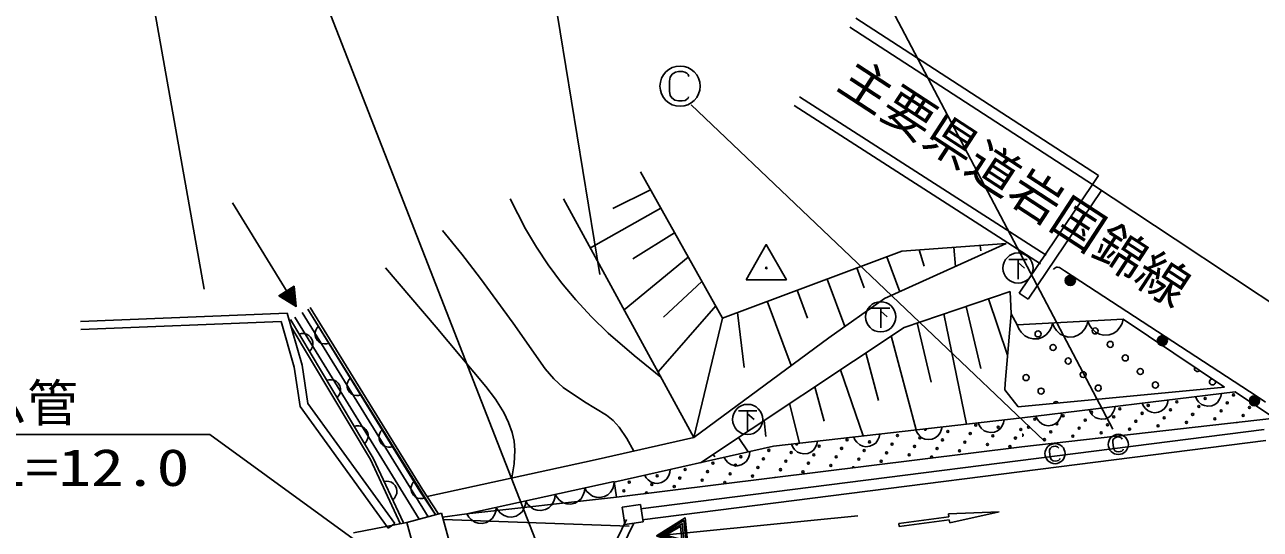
# Model space of a CAD drawing. Units: millimetres, scale not verified. Extents: x 40000 to 680000, y 20000 to 380000.
# Drawn here: x 148110 to 209193, y 292585 to 317516 of the extents above; entities that cross this region are included whole.
import ezdxf
from ezdxf.enums import TextEntityAlignment as Align

# ---------------------------------------------------------------- set-up
doc = ezdxf.new("R2010")
doc.units = ezdxf.units.MM
doc.header["$LTSCALE"] = 1000
doc.layers.add('M-BGD', color=7, linetype='Continuous', lineweight=25)
doc.styles.add('ＭＳ ゴシック', font='')
doc.styles.get('ＭＳ ゴシック').set_extended_font_data('MS Gothic')

# ---------------------------------------------------------------- blocks, each defined once
blk = doc.blocks.new('BUHIN29')
at = {"color": 7, "linetype": 'Continuous', "lineweight": 25}
blk.add_lwpolyline([(-252, 204), (-298, 180), (-330, 143), (-355, 94), (-366, 36), (-359, -62), (-339, -138), (-279, -214), (-206, -257), (-105, -270), (140, -254), (243, -227), (303, -185), (351, -109), (365, -18), (358, 77), (346, 149), (321, 184), (286, 217), (250, 230)], dxfattribs=at)
blk.add_circle((0, 0), 498, dxfattribs=at)
blk = doc.blocks.new('BUHIN48')
at = {"color": 7, "linetype": 'Continuous', "lineweight": 25}
blk.add_lwpolyline([(118, -737), (279, -654), (408, -543), (547, -373), (610, -197), (637, -15), (600, 214), (517, 378), (403, 526), (218, 643), (61, 705), (-118, 737)], dxfattribs=at)
blk = doc.blocks.new('BUHIN62')
at = {"color": 7, "linetype": 'Continuous', "lineweight": 25}
blk.add_lwpolyline([(439, 239), (459, 119), (453, 5), (422, -137), (354, -243), (268, -330), (132, -404), (12, -429), (-114, -429), (-252, -379), (-351, -322), (-439, -239)], dxfattribs=at)
blk = doc.blocks.new('BUHIN64')
at = {"color": 7, "linetype": 'Continuous', "lineweight": 25}
blk.add_lwpolyline([(-443, -232), (-461, -111), (-453, 3), (-420, 144), (-350, 249), (-262, 334), (-125, 406), (-4, 429), (121, 427), (258, 375), (357, 316), (443, 232)], dxfattribs=at)
blk = doc.blocks.new('BUHIN67')
at = {"color": 7, "linetype": 'Continuous', "lineweight": 25}
blk.add_lwpolyline([(-37, 649), (115, 606), (246, 535), (396, 420), (482, 281), (536, 131), (548, -70), (511, -225), (441, -372), (305, -507), (183, -592), (37, -649)], dxfattribs=at)
blk = doc.blocks.new('BUHIN100')
at = {"color": 7, "linetype": 'Continuous', "lineweight": 25}
for radius in [249, 220, 191, 161, 132, 97.5, 67.5, 38.8, 7.5]:
    blk.add_circle((200, -148), radius, dxfattribs=at)
blk = doc.blocks.new('BUHIN111')
at = {"color": 7, "linetype": 'Continuous', "lineweight": 25}
blk.add_lwpolyline([(-42, 649), (111, 606), (242, 537), (393, 423), (480, 285), (535, 135), (548, -66), (513, -221), (444, -369), (309, -504), (188, -590), (42, -649)], dxfattribs=at)
blk = doc.blocks.new('BUHIN123')
at = {"color": 7, "linetype": 'Continuous', "lineweight": 25}
blk.add_lwpolyline([(-3, -874), (198, -809), (369, -705), (562, -535), (667, -343), (734, -138), (735, 133), (670, 338), (566, 531), (374, 702), (204, 803), (3, 874)], dxfattribs=at)
blk = doc.blocks.new('BUHIN134')
at = {"color": 7, "linetype": 'Continuous', "lineweight": 25}
blk.add_lwpolyline([(-449, 466), (-546, 432), (-620, 366), (-680, 274), (-717, 161), (-728, -34), (-707, -190), (-606, -356), (-472, -459), (-275, -510), (215, -538), (427, -510), (556, -442), (669, -304), (719, -126), (730, 64), (723, 209), (682, 287), (622, 360), (553, 394)], dxfattribs=at)
blk.add_circle((0, 0), 995, dxfattribs=at)
blk = doc.blocks.new('BUHIN141')
at = {"color": 7, "linetype": 'Continuous', "lineweight": 25}
for p, q in [((-453, -432), (-401, 481)), ((-427, 24), (547, -31)), ((-281, 16), (18, 322))]:
    blk.add_line(p, q, dxfattribs=at)
blk.add_circle((0, 0), 746, dxfattribs=at)

msp = doc.modelspace()

# ---------------------------------------------------------------- linework, layer by layer
at = {"layer": 'M-BGD'}
for p, q in [((176545, 305172), (172851, 327829)), ((156983, 304450), (153299, 325176)), ((201911, 297534), (188657, 322691)), ((189190, 317843), (201187, 310074)), ((188896, 317390), (200894, 309621)), ((198501, 296955), (181064, 313555)), ((198330, 305703), (186145, 313533)), ((198600, 306124), (186415, 313953)), ((182608, 303024), (178547, 310250)), ((200894, 309621), (201187, 310074)), ((179050, 309355), (177191, 308440)), ((200894, 309621), (197274, 304254)), ((201342, 309319), (197722, 303952)), ((204986, 306920), (200894, 309621)), ((181191, 297122), (174752, 308920)), ((181191, 297122), (174752, 308920)), ((179563, 308444), (176080, 306487)), ((180239, 307239), (178180, 305949)), ((190613, 303982), (196636, 306711)), ((196636, 306711), (191466, 306325)), ((210554, 303231), (204986, 306920)), ((180916, 306035), (177747, 303433)), ((191466, 306325), (182608, 303024)), ((190728, 306050), (191370, 304325)), ((192327, 306389), (192573, 305593)), ((194051, 306518), (194121, 305572)), ((195339, 306614), (195381, 306344)), ((189251, 305500), (189617, 304518)), ((181593, 304831), (179682, 303062)), ((187775, 304950), (188651, 302598)), ((199518, 305356), (199937, 305083)), ((199937, 305083), (209038, 299143)), ((186299, 304399), (186812, 303022)), ((191581, 302555), (196833, 304339)), ((191581, 302555), (196833, 304339)), ((196833, 304339), (196885, 303223)), ((197274, 304254), (197722, 303952)), ((182270, 303626), (179423, 300361)), ((184822, 303849), (186006, 300673)), ((187863, 302042), (190613, 303982)), ((194660, 303601), (195381, 300531)), ((195762, 303976), (196700, 301184)), ((150862, 302855), (161091, 303264)), ((161828, 300687), (161091, 303264)), ((161457, 303069), (167616, 293081)), ((161831, 303300), (168057, 293202)), ((167651, 294470), (162101, 303467)), ((162101, 303467), (168428, 293276)), ((167778, 294550), (162229, 303545)), ((182608, 303024), (181191, 297122)), ((183346, 303299), (183676, 300571)), ((193550, 303224), (194676, 297781)), ((196885, 303223), (196573, 299787)), ((196885, 303223), (197181, 302683)), ((150878, 302455), (160793, 302852)), ((160793, 302852), (161436, 300601)), ((161246, 302943), (165338, 296097)), ((165338, 296097), (161246, 302943)), ((161285, 302585), (165206, 296026)), ((191581, 302555), (181514, 295865)), ((192237, 302778), (192929, 299859)), ((202416, 302962), (197181, 302683)), ((202416, 302962), (207432, 299610)), ((187863, 302042), (181191, 297122)), ((190952, 302137), (192181, 297496)), ((189693, 301301), (190319, 298950)), ((161436, 300601), (161733, 298648)), ((162114, 298804), (161828, 300687)), ((188435, 300464), (189565, 297197)), ((187176, 299628), (187630, 297921)), ((196573, 299787), (196564, 299473)), ((197228, 298628), (196564, 299473)), ((197228, 298628), (207432, 299610)), ((207944, 299378), (197426, 298095)), ((207944, 299378), (209888, 298069)), ((162114, 298804), (166410, 292871)), ((185918, 298792), (186420, 296837)), ((209038, 299143), (209457, 298870)), ((161733, 298648), (166086, 292637)), ((197426, 298095), (185123, 296689)), ((185123, 296689), (197426, 298095)), ((178558, 293602), (209392, 297521)), ((184660, 297956), (184744, 297170)), ((197412, 296655), (209888, 298069)), ((157268, 297273), (137247, 297273)), ((168333, 289217), (157268, 297273)), ((176317, 296024), (181191, 297122)), ((178627, 293056), (209461, 296975)), ((183401, 297119), (183876, 296404)), ((177237, 294912), (185123, 296689)), ((197412, 296655), (177368, 294176)), ((182143, 296283), (182222, 296164)), ((165206, 296026), (166693, 292835)), ((165338, 296097), (166829, 292898)), ((166829, 292898), (165338, 296097)), ((168007, 294198), (176317, 296024)), ((168428, 293276), (167651, 294470)), ((168554, 293358), (167778, 294550)), ((169967, 293347), (177255, 294948)), ((169967, 293347), (177255, 294948)), ((169967, 293347), (177255, 294948)), ((177368, 294176), (177255, 294948)), ((177368, 294176), (177255, 294948)), ((169967, 293347), (177368, 294176)), ((177653, 293680), (178549, 293813)), ((178549, 293813), (178677, 292952)), ((167004, 292913), (168717, 293384)), ((168717, 293384), (169182, 291693)), ((168772, 293190), (169967, 293347)), ((177782, 292818), (177653, 293680)), ((193780, 293344), (196288, 293446)), ((193799, 293196), (193780, 293344)), ((196288, 293446), (193838, 292898)), ((164367, 292405), (167004, 292913)), ((166410, 292871), (166086, 292637)), ((167469, 291222), (167004, 292913)), ((177999, 292731), (168803, 293072)), ((177868, 293062), (171550, 280253)), ((178227, 292885), (171908, 280076)), ((178677, 292952), (177782, 292818)), ((177782, 292818), (178677, 292952)), ((191320, 292871), (193799, 293196)), ((191340, 292723), (191320, 292871)), ((193818, 293047), (191340, 292723)), ((193838, 292898), (193818, 293047))]:
    msp.add_line(p, q, dxfattribs=at)
for points in [[(174947, 288010), (154472, 340434), (128472, 340434)], [(158389, 308708), (161532, 303596), (161431, 304591), (160677, 304127), (161532, 303596)], [(179562, 300107), (178247, 301167), (176962, 302281), (176134, 303082), (175348, 303926), (174647, 304765), (173987, 305648), (173406, 306524), (172873, 307438), (172484, 308169), (172107, 308907)], [(178220, 296452), (177877, 297067), (177491, 297637), (177202, 297955), (176870, 298230), (175785, 298882), (174737, 299584), (174269, 300027), (173841, 300514), (172261, 302776), (170647, 304980), (169714, 306172), (168771, 307350)], [(183772, 304916), (184772, 306656), (185767, 304916), (183777, 304916)], [(172198, 295119), (172301, 295812), (172343, 296495), (172308, 296932), (172212, 297369), (172032, 297869), (171792, 298356), (171383, 299010), (170914, 299646), (168455, 302579), (165954, 305496)], [(198963, 305420), (198992, 305456), (199033, 305490), (199083, 305517), (199125, 305529), (199176, 305534), (199227, 305528), (199270, 305513), (199309, 305492), (199518, 305356)], [(161492, 303660), (161390, 304513), (160764, 304128), (161484, 303673)], [(161272, 304018), (161227, 304149), (161163, 304109), (161277, 304039)], [(183952, 296422), (183935, 296264), (183887, 296123), (183798, 295956), (183676, 295849), (183537, 295770), (183341, 295725), (183182, 295736), (183025, 295780), (182870, 295891), (182765, 295997), (182685, 296132)], [(180020, 295543), (180000, 295386), (179951, 295246), (179860, 295080), (179737, 294973), (179597, 294897), (179400, 294854), (179241, 294867), (179085, 294913), (178931, 295026), (178828, 295133), (178749, 295269)], [(165872, 294951), (165994, 294963), (166107, 294950), (166247, 294910), (166348, 294836), (166429, 294744), (166495, 294603), (166513, 294482), (166505, 294357), (166446, 294222), (166383, 294127), (166295, 294044)], [(189295, 293252), (179345, 292254), (180909, 291682), (180762, 293150), (179345, 292254)], [(179469, 292267), (180822, 291799), (180700, 293018), (179494, 292269)]]:
    msp.add_lwpolyline(points, dxfattribs=at)
for points in [[(161437, 303750), (161358, 304423), (160872, 304124)], [(161390, 303826), (161300, 304317), (160968, 304112)], [(161327, 303929), (161267, 304226), (161076, 304108)], [(179643, 292284), (180710, 291914), (180616, 292859)], [(179792, 292299), (180593, 292078), (180529, 292725)]]:
    msp.add_lwpolyline(points, close=True, dxfattribs=at)
for centre, radius in [((184772, 305496), 35), ((198206, 302237), 149), ((201030, 302387), 149), ((201774, 301719), 149), ((198950, 301568), 149), ((202518, 301051), 149), ((199694, 300900), 149), ((203262, 300382), 149), ((197613, 300081), 149), ((200437, 300231), 149), ((198357, 299412), 149), ((201181, 299563), 149), ((204006, 299714), 149), ((203658, 298708), 49.8), ((205062, 298879), 49.8), ((206158, 298657), 49.8), ((206466, 299050), 49.8), ((207562, 298828), 49.8), ((207870, 299222), 49.8), ((199447, 298194), 49.8), ((200851, 298365), 49.8), ((201946, 298143), 49.8), ((202255, 298537), 49.8), ((203350, 298314), 49.8), ((204446, 298092), 49.8), ((204754, 298485), 49.8), ((205850, 298263), 49.8), ((206945, 298040), 49.8), ((207254, 298434), 49.8), ((208349, 298212), 49.8), ((208657, 298606), 49.8), ((195124, 297735), 49.8), ((196237, 297626), 49.8), ((197350, 297518), 49.8), ((197735, 297629), 49.8), ((198043, 298023), 49.8), ((199139, 297800), 49.8), ((200235, 297578), 49.8), ((200543, 297971), 49.8), ((201638, 297749), 49.8), ((202734, 297527), 49.8), ((203042, 297920), 49.8), ((204138, 297698), 49.8), ((205542, 297869), 49.8), ((188762, 297007), 49.8), ((189875, 296899), 49.8), ((191254, 297214), 49.8), ((192367, 297105), 49.8), ((193479, 296997), 49.8), ((193745, 297420), 49.8), ((194592, 296888), 49.8), ((194858, 297312), 49.8), ((195971, 297203), 49.8), ((197084, 297094), 49.8), ((198523, 297013), 49.8), ((198831, 297406), 49.8), ((199926, 297184), 49.8), ((201330, 297355), 49.8), ((184892, 296486), 49.8), ((186005, 296378), 49.8), ((187118, 296269), 49.8), ((187384, 296692), 49.8), ((188496, 296584), 49.8), ((189609, 296475), 49.8), ((190722, 296367), 49.8), ((190988, 296790), 49.8), ((191835, 296258), 49.8), ((192101, 296682), 49.8), ((193213, 296573), 49.8), ((194326, 296465), 49.8), ((195705, 296780), 49.8), ((196818, 296671), 49.8), ((182135, 295856), 49.8), ((183247, 295748), 49.8), ((183513, 296171), 49.8), ((184360, 295639), 49.8), ((184626, 296063), 49.8), ((185739, 295954), 49.8), ((186852, 295846), 49.8), ((187964, 295737), 49.8), ((188230, 296161), 49.8), ((189343, 296052), 49.8), ((190456, 295943), 49.8), ((179377, 295227), 49.8), ((180490, 295118), 49.8), ((180756, 295542), 49.8), ((181603, 295010), 49.8), ((181869, 295433), 49.8), ((182982, 295324), 49.8), ((184094, 295216), 49.8), ((185473, 295531), 49.8), ((186586, 295422), 49.8), ((177733, 294488), 49.8), ((177999, 294912), 49.8), ((179111, 294803), 49.8), ((180224, 294695), 49.8), ((182716, 294901), 49.8)]:
    msp.add_circle(centre, radius, dxfattribs=at)
for centre, radius, start, end in [((206086, 300533), 149, 153.79901, 318.6902), ((206830, 299865), 149, 90.8757, 21.61351), ((199101, 298744), 149, 30.86914, 160.12848), ((192633, 297529), 49.8, 164.79623, 28.2415), ((208041, 297818), 49.8, 63.19827, 129.73086), ((197427, 297235), 49.8, 258.76371, 100.08993), ((186271, 296801), 49.8, 164.02954, 29.0082), ((189077, 295629), 49.8, 2.19852, 191.90598), ((192947, 296150), 49.8, 298.44271, 255.66179), ((185207, 295107), 49.8, 56.68353, 137.42098), ((178845, 294380), 49.8, 341.97422, 212.13028)]:
    msp.add_arc(centre, radius, start, end, dxfattribs=at)

# ---------------------------------------------------------------- block references
at = {"layer": 'M-BGD', "rotation": 273.2663}
for name, p in [('BUHIN134', (180509, 314481)), ('BUHIN141', (197217, 305492)), ('BUHIN100', (199937, 305083)), ('BUHIN141', (190427, 303082)), ('BUHIN62', (162892, 302193)), ('BUHIN123', (198053, 302729)), ('BUHIN123', (199799, 302822)), ('BUHIN123', (201544, 302916)), ('BUHIN64', (161928, 301802)), ('BUHIN100', (204488, 302113)), ('BUHIN64', (163292, 299520)), ('BUHIN62', (164474, 299645)), ('BUHIN141', (183849, 298012)), ('BUHIN111', (204000, 298897)), ('BUHIN111', (206629, 299218)), ('BUHIN100', (209038, 299143)), ('BUHIN111', (198741, 298255)), ('BUHIN111', (201371, 298576)), ('BUHIN64', (164656, 297238)), ('BUHIN62', (166056, 297097)), ('BUHIN67', (192813, 297568)), ('BUHIN67', (195888, 297919)), ('BUHIN67', (186661, 296865)), ('BUHIN67', (189737, 297216)), ('BUHIN29', (202174, 296780)), ('BUHIN29', (199046, 296323)), ('BUHIN62', (167637, 294550)), ('BUHIN48', (175069, 294467)), ('BUHIN48', (176526, 294788)), ('BUHIN48', (172154, 293827)), ('BUHIN48', (173611, 294147)), ('BUHIN48', (170696, 293507))]:
    msp.add_blockref(name, p, dxfattribs=at)

# ---------------------------------------------------------------- texts
at = {"layer": 'M-BGD', "style": 'ＭＳ ゴシック'}
msp.add_text('主要県道岩国錦線', height=1833, rotation=326.9, dxfattribs=at).set_placement((187899, 313944), align=Align.BOTTOM_LEFT)
msp.add_text('ヒューム管', height=1833, dxfattribs=at).set_placement((138235, 297361), align=Align.BOTTOM_LEFT)
at = {"layer": 'M-BGD', "style": 'ＭＳ ゴシック', "width": 1.3}
msp.add_text('Φ350 L=12.0', height=1833, dxfattribs=at).set_placement((137439, 294175), align=Align.BOTTOM_LEFT)

doc.saveas('drawing.dxf')
